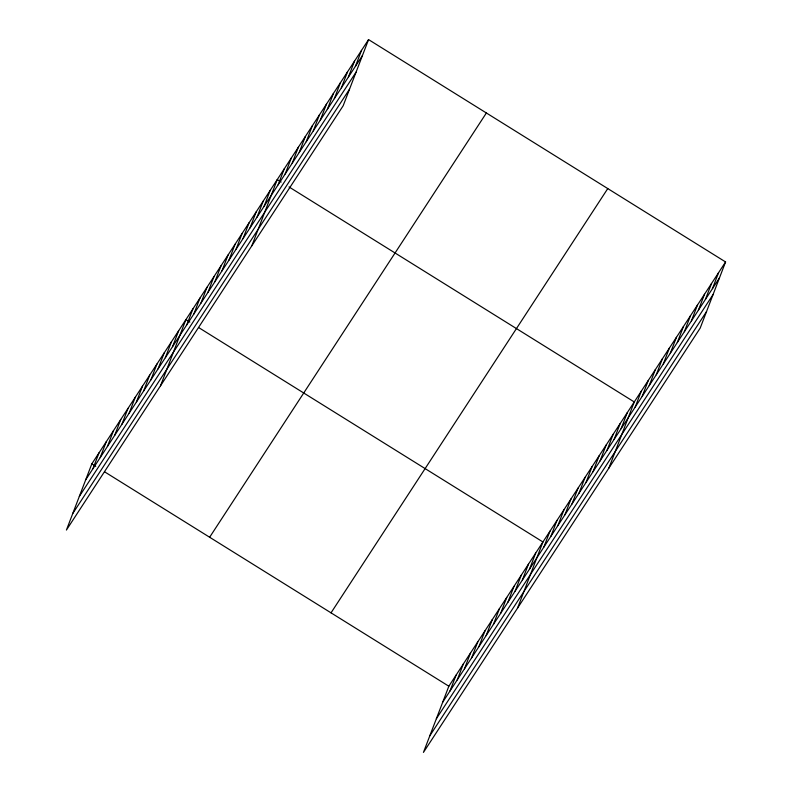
<?xml version="1.0" encoding="UTF-8"?>
<svg xmlns="http://www.w3.org/2000/svg" width="792" height="792" viewBox="0 0 792 792"><rect width="100%" height="100%" fill="white"/><g stroke="black" fill="none" stroke-linecap="round" stroke-linejoin="round"><path stroke-width="1.19" d="M368.557 39.6L91.823 463.874L66.419 530.046L343.154 105.781L368.557 39.6L725.581 261.954L700.178 328.126L423.443 752.4L448.846 686.218L725.581 261.954M92.941 468.706L99.059 452.776M100.178 457.608L106.296 441.679M107.415 446.51L113.533 430.581M114.652 435.422L120.77 419.483M121.889 424.324L128.007 408.385M129.136 413.226L135.244 397.297M136.373 402.128L142.481 386.199M143.609 391.03L149.728 375.101M150.846 379.932L156.965 364.003M158.083 368.844L164.201 352.905M165.32 357.746L171.438 341.807M172.557 346.648L178.675 330.709M160.509 385.803L185.912 319.622L189.842 322.067M186.823 324.779L192.941 308.85M193.842 314.008L199.96 298.079M200.871 303.237L206.989 287.308M207.9 292.476L214.008 276.537M214.919 281.704L221.037 265.765M221.948 270.933L228.066 254.994M228.967 260.162L235.085 244.233M235.996 249.391L242.114 233.462M243.025 238.62L249.133 222.691M250.044 227.849L256.163 211.919M257.073 217.087L263.192 201.148M264.092 206.316L270.211 190.377M251.836 245.787L277.24 179.606L281.16 182.051M278.15 184.774L284.259 168.835M285.17 174.002L291.288 158.073M292.198 163.231L298.317 147.302M299.218 152.46L305.336 136.531M306.247 141.689L312.365 125.76M313.276 130.928L319.384 114.989M320.295 120.156L326.413 104.217M327.324 109.385L333.442 93.446M334.343 98.614L340.461 82.675M341.372 87.843L347.49 71.914M348.391 77.072L354.509 61.142M355.42 66.3L361.538 50.371M449.965 691.06L456.083 675.121M457.202 679.962L463.32 664.023M464.439 668.864L470.557 652.935M471.676 657.766L477.794 641.837M478.913 646.668L485.031 630.739M486.149 635.57L492.268 619.641M493.396 624.482L499.505 608.543M500.633 613.384L506.741 597.445M507.87 602.286L513.988 586.357M515.107 591.188L521.225 575.259M522.344 580.091L528.462 564.161M529.581 568.993L535.699 553.063M517.532 608.147L542.936 541.966L198.673 327.571M543.847 547.133L549.955 531.194M550.866 536.362L556.984 520.423M557.895 525.591L564.013 509.662M564.914 514.82L571.032 498.891M571.943 504.049L578.061 488.12M578.972 493.277L585.08 477.348M585.991 482.516L592.109 466.577M593.02 471.745L599.138 455.806M600.039 460.974L606.157 445.035M607.068 450.202L613.186 434.263M614.097 439.431L620.205 423.502M621.116 428.66L627.234 412.731M608.86 468.141L634.263 401.96L289.021 186.942M635.164 407.118L641.282 391.189M642.193 396.356L648.311 380.417M649.222 385.585L655.331 369.646M656.241 374.814L662.359 358.875M663.27 364.043L669.389 348.104M670.289 353.272L676.408 337.342M677.318 342.5L683.437 326.571M684.347 331.729L690.456 315.8M691.366 320.958L697.485 305.029M698.396 310.197L704.514 294.258M705.415 299.425L711.533 283.487M712.444 288.654L718.562 272.715M85.704 479.803L362.449 55.529M79.339 496.386L356.083 72.112M72.785 513.473L349.519 89.199M209.642 537.243L486.377 112.979M331.026 612.84L607.771 188.575M442.728 702.148L719.473 277.883M436.362 718.73L713.107 294.466M429.799 735.817L706.543 311.553M91.823 463.874L95.743 466.32M104.584 471.814L448.846 686.218"/></g></svg>
